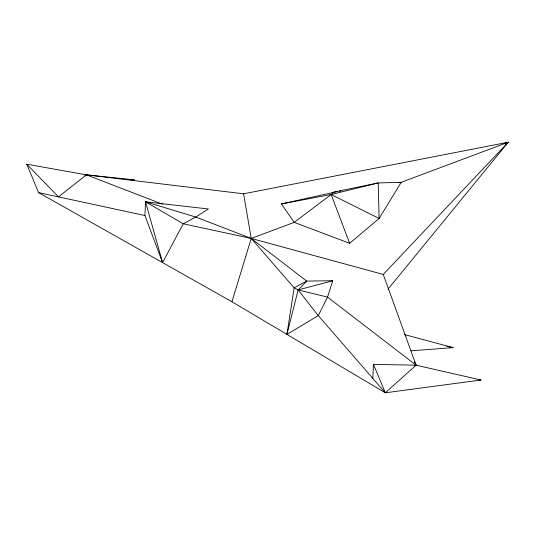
<?xml version="1.0" encoding="UTF-8"?>
<svg xmlns="http://www.w3.org/2000/svg" width="535" height="535" viewBox="0 0 535 535"><rect width="100%" height="100%" fill="white"/><g stroke="black" fill="none" stroke-linecap="round" stroke-linejoin="round"><path stroke-width="0.8" d="M144.918 215.525L145.527 201.829L208.382 208.958L195.79 217.049L183.224 223.784L162.587 262.611L144.918 215.525L38.594 192.607L26.75 164.198L86.402 174.845L243.585 193.804L508.25 142.21L387.989 289.214M372.801 378.372L373.477 364.375L416.09 365.184L480.998 380.024L385.32 392.79L231.922 301.753L38.594 192.607M147.914 202.411L145.527 201.829L183.224 223.784L251.243 238.443L306.702 281.082L298.129 289.93L318.285 315.617L385.32 392.79L416.09 365.184L327.547 297.106L298.129 289.93L294.136 287.817L306.702 281.082L332.723 280.748L327.547 297.106L318.285 315.617L286.934 334.395L294.136 287.817L251.243 238.443L195.79 217.049L145.527 201.829L162.587 262.611M286.934 334.395L298.129 289.93L332.723 280.748M231.922 301.753L251.243 238.443L243.585 193.804M508.25 142.21L401.223 182.288L378.218 182.95L333.499 192.118L331.138 194.506L294.197 222.359L251.243 238.443L383.247 274.435L508.25 142.21L505.033 143.092M505.207 145.038L506.424 143.908M337.632 191.523L281.423 203.935L294.197 222.359L349.663 243.325L379.134 218.467L401.223 182.288L398.749 182.649M131.898 180.636L134.272 179.847L86.402 174.845L58.455 196.887L26.75 164.198M84.858 175.413L86.402 174.845L89.639 175.654M414.518 365.666L416.09 365.184L383.247 274.435M281.423 203.935L331.138 194.506L378.218 182.95L379.134 218.467L331.138 194.506L349.663 243.325M339.284 191.283L340.935 191.042M132.62 180.068L134.272 179.847M410.96 350.806L453.172 347.636L404.56 334.596M478.511 379.817L480.998 380.024M446.671 346.312L453.172 347.636M86.402 174.845L162.52 204.209M414.337 361.439L416.09 365.184M373.477 364.375L385.32 392.79"/></g></svg>
